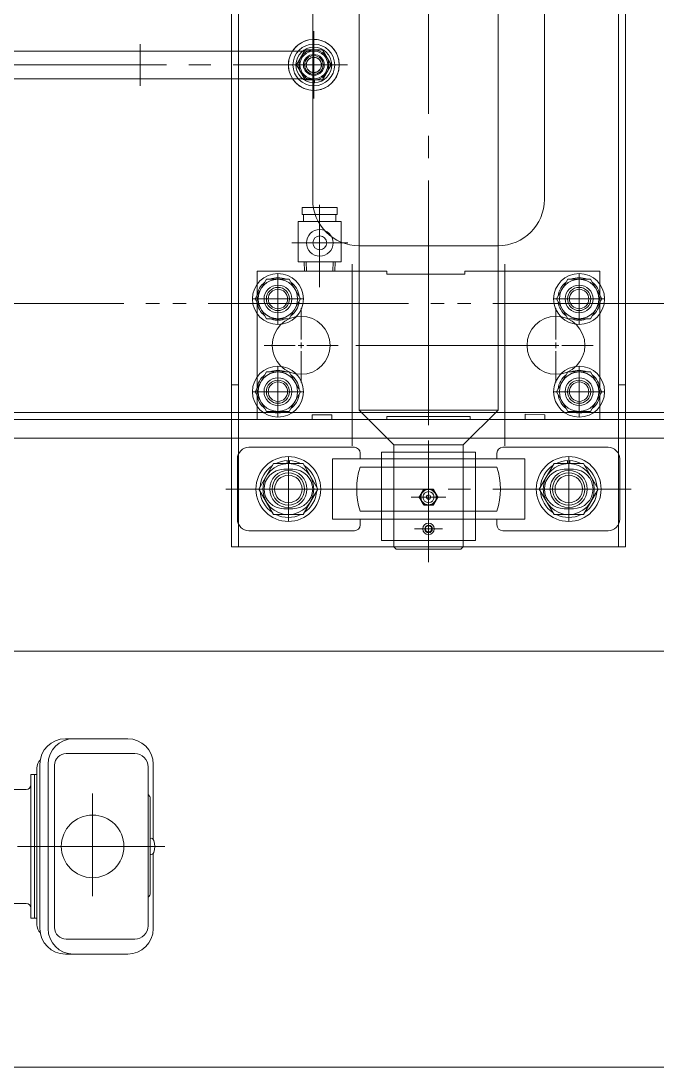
# Model space of a CAD drawing. Units: millimetres at full size. Extents: x -32787 to 32787, y -11878 to 14562.
# Drawn here: x -12813.8 to -12539.3, y 8694.9 to 9146.3 of the extents above; entities that cross this region are included whole.
import ezdxf

# ---------------------------------------------------------------- set-up
doc = ezdxf.new("R2010")
doc.units = ezdxf.units.MM
doc.header["$LTSCALE"] = 9.6
doc.linetypes.add('CHAIN2', pattern=[12, 9, -1, 1, -1])
doc.linetypes.add('DOUBLE_CHAIN2', pattern=[12.8, 9, -1, 0.6, -0.6, 0.6, -1])
for name, color, linetype, lineweight in [('0-7_01_外形線', 134, 'Continuous', 9), ('0-8_04_中心線', 4, 'CHAIN2', 9), ('0-9_03_かくれ線', 5, 'Continuous', 9), ('0-A_06_PHANTOM', 2, 'DOUBLE_CHAIN2', 9), ('0-F_Defpoints', 134, 'Continuous', 9)]:
    doc.layers.add(name, color=color, linetype=linetype, lineweight=lineweight)

# ---------------------------------------------------------------- blocks, each defined once
blk = doc.blocks.new('U4859')
at = {"layer": '0-8_04_中心線'}
for p, q in [((0, 2.5), (0, 16)), ((-16, 0), (-2.5, 0)), ((2.5, 0), (16, 0)), ((0, -16), (0, -2.5))]:
    blk.add_line(p, q, dxfattribs=at)
at = {"layer": '0-8_04_中心線', "linetype": 'Continuous'}
for p, q in [((-1.25, 0), (1.25, 0)), ((0, -1.25), (0, 1.25))]:
    blk.add_line(p, q, dxfattribs=at)
blk = doc.blocks.new('U4860')
at = {"layer": '0-8_04_中心線'}
for p, q in [((0, 2.5), (0, 16)), ((-16, 0), (-2.5, 0)), ((2.5, 0), (16, 0)), ((0, -16), (0, -2.5))]:
    blk.add_line(p, q, dxfattribs=at)
at = {"layer": '0-8_04_中心線', "linetype": 'Continuous'}
for p, q in [((-1.25, 0), (1.25, 0)), ((0, -1.25), (0, 1.25))]:
    blk.add_line(p, q, dxfattribs=at)
blk = doc.blocks.new('U5200')
at = {"layer": '0-8_04_中心線'}
for p, q in [((0, 0.9), (0, 8)), ((-8, 0), (-0.9, 0)), ((0.9, 0), (8, 0)), ((0, -8), (0, -0.9))]:
    blk.add_line(p, q, dxfattribs=at)
at = {"layer": '0-8_04_中心線', "linetype": 'Continuous'}
for p, q in [((-0.45, 0), (0.45, 0)), ((0, -0.45), (0, 0.45))]:
    blk.add_line(p, q, dxfattribs=at)
blk = doc.blocks.new('U5208')
at = {"layer": '0-8_04_中心線'}
for p, q in [((0, 2.2), (0, 14.5)), ((-14.5, 0), (-2.2, 0)), ((2.2, 0), (14.5, 0)), ((0, -14.5), (0, -2.2))]:
    blk.add_line(p, q, dxfattribs=at)
at = {"layer": '0-8_04_中心線', "linetype": 'Continuous'}
for p, q in [((-1.1, 0), (1.1, 0)), ((0, -1.1), (0, 1.1))]:
    blk.add_line(p, q, dxfattribs=at)
blk = doc.blocks.new('U5210')
at = {"layer": '0-8_04_中心線'}
for p, q in [((0, 1.2), (0, 9.5)), ((-9.5, 0), (-1.2, 0)), ((1.2, 0), (9.5, 0)), ((0, -9.5), (0, -1.2))]:
    blk.add_line(p, q, dxfattribs=at)
at = {"layer": '0-8_04_中心線', "linetype": 'Continuous'}
for p, q in [((-0.6, 0), (0.6, 0)), ((0, -0.6), (0, 0.6))]:
    blk.add_line(p, q, dxfattribs=at)
blk = doc.blocks.new('U5212')
at = {"layer": '0-8_04_中心線'}
for p, q in [((0, 2.2), (0, 14.5)), ((-14.5, 0), (-2.2, 0)), ((2.2, 0), (14.5, 0)), ((0, -14.5), (0, -2.2))]:
    blk.add_line(p, q, dxfattribs=at)
at = {"layer": '0-8_04_中心線', "linetype": 'Continuous'}
for p, q in [((-1.1, 0), (1.1, 0)), ((0, -1.1), (0, 1.1))]:
    blk.add_line(p, q, dxfattribs=at)

msp = doc.modelspace()

# ---------------------------------------------------------------- linework, layer by layer
at = {"layer": '0-7_01_外形線'}
for p, q in [((-12837.419, 9133.284), (-12687.419, 9133.284)), ((-12837.419, 9121.284), (-12687.419, 9121.284)), ((-12722.919, 8974.284), (-12722.919, 8977.284)), ((-12719.919, 8974.284), (-12719.919, 8977.284)), ((-12711.919, 8977.284), (-12711.919, 8974.284)), ((-12555.919, 8974.284), (-12555.919, 8977.284)), ((-12552.919, 8974.284), (-12552.919, 8977.284)), ((-13137.919, 8966.284), (-12203.919, 8966.284)), ((-12794.613, 8836.534), (-12767.745, 8836.534)), ((-12764.719, 8830.134), (-12794.295, 8830.134)), ((-12805.613, 8825.534), (-12805.613, 8754.634)), ((-12802.142, 8825.534), (-12802.142, 8754.634)), ((-12799.295, 8825.134), (-12799.295, 8755.034)), ((-12756.745, 8825.534), (-12756.745, 8793.141)), ((-12809.519, 8821.084), (-12809.519, 8790.084)), ((-12807.919, 8821.084), (-12809.519, 8821.084)), ((-12809.519, 8821.084), (-12809.519, 8790.084)), ((-12807.919, 8821.084), (-12809.519, 8821.084)), ((-12807.919, 8821.084), (-12806.919, 8821.084)), ((-12807.919, 8821.084), (-12806.919, 8821.084)), ((-12807.919, 8790.084), (-12807.919, 8821.084)), ((-12806.919, 8823.884), (-12806.919, 8756.284)), ((-12758.919, 8824.334), (-12758.919, 8755.834)), ((-12811.519, 8814.684), (-12819.935, 8814.676)), ((-12758.119, 8811.134), (-12758.119, 8769.433)), ((-12809.519, 8759.084), (-12809.519, 8790.084)), ((-12809.519, 8759.084), (-12809.519, 8790.084)), ((-12807.919, 8790.084), (-12807.919, 8759.084)), ((-12756.745, 8787.026), (-12756.745, 8754.634)), ((-12811.519, 8765.484), (-12819.719, 8765.484)), ((-12807.919, 8759.084), (-12809.519, 8759.084)), ((-12807.919, 8759.084), (-12809.519, 8759.084)), ((-12807.919, 8759.084), (-12806.919, 8759.084)), ((-12764.719, 8750.034), (-12794.295, 8750.034)), ((-12794.613, 8743.634), (-12767.745, 8743.634))]:
    msp.add_line(p, q, dxfattribs=at)
for points in [[(-13127.419, 8984.284), (-13127.419, 8982.284), (-13122.419, 8977.284), (-12394.419, 8977.284), (-12389.419, 8982.284), (-12389.419, 8984.284)], [(-12563.919, 8977.284), (-12563.919, 8974.284), (-12587.669, 8974.284), (-12587.669, 8976.284), (-12596.169, 8976.534), (-12596.169, 8974.284), (-12619.919, 8974.284), (-12619.919, 8975.584), (-12655.919, 8975.584), (-12655.919, 8974.284), (-12679.669, 8974.284), (-12679.669, 8976.284), (-12688.169, 8976.284), (-12688.169, 8974.284), (-12711.919, 8974.284)], [(-12807.919, 8821.084), (-12807.919, 8759.084), (-12806.919, 8759.084)]]:
    msp.add_lwpolyline(points, dxfattribs=at)
msp.add_lwpolyline([(-13137.919, 8974.284), (-12203.919, 8974.284), (-12203.919, 8874.284), (-13135.919, 8874.284), (-13137.919, 8876.284)], close=True, dxfattribs=at)
msp.add_circle((-12782.919, 8790.084), 13.5, dxfattribs=at)
for centre, radius, start, end in [((-12687.419, 9127.284), 11, 213.05573, 146.94427), ((-12687.419, 9127.284), 6, 270, 90), ((-12794.613, 8825.534), 11, 90, 180), ((-12791.142, 8825.534), 11, 90, 180), ((-12767.745, 8825.534), 11, 0, 90), ((-12794.295, 8825.134), 5, 90, 180), ((-12764.719, 8824.334), 5.8, 0, 90), ((-12801.919, 8823.884), 5, 134.92596, 180), ((-12811.519, 8816.684), 2, 270, 0), ((-12757.919, 8812.734), 1, 180, 233.1301), ((-12759.119, 8811.134), 1, 0, 53.1301), ((-12757.722, 8792.284), 1.3, 16.60153, 107.75945), ((-12765.101, 8790.084), 9, 343.39845, 16.60153), ((-12757.722, 8787.884), 1.3, 252.24055, 343.39845), ((-12757.919, 8767.833), 1, 126.8699, 180), ((-12759.119, 8769.433), 1, 306.8699, 0), ((-12811.519, 8763.484), 2, 0, 90), ((-12801.919, 8756.284), 5, 180, 225.07404), ((-12794.613, 8754.634), 11, 180, 270), ((-12791.142, 8754.634), 11, 180, 270), ((-12794.295, 8755.034), 5, 180, 270), ((-12767.745, 8754.634), 11, 270, 0), ((-12764.719, 8755.834), 5.8, 270, 0)]:
    msp.add_arc(centre, radius, start, end, dxfattribs=at)
at = {"layer": '0-8_04_中心線'}
for p, q in [((-12637.919, 11035.822), (-12637.919, 8912.745)), ((-12637.919, 11035.822), (-12637.919, 8912.745)), ((-12637.919, 11035.822), (-12637.919, 8912.745)), ((-12762.419, 9136.284), (-12762.419, 9118.284)), ((-12837.419, 9127.284), (-12687.419, 9127.284)), ((-12837.419, 9127.284), (-12687.419, 9127.284)), ((-12684.919, 9031.369), (-12684.919, 9066.964)), ((-12672.754, 9050.484), (-12696.987, 9050.484)), ((-12670.919, 8971.885), (-12670.919, 9041.277)), ((-12637.919, 8974.284), (-12637.919, 9038.284)), ((-12604.919, 8971.885), (-12604.919, 9041.277)), ((-12582.919, 9006.284), (-12692.919, 9006.284)), ((-12702.919, 8997.284), (-12702.919, 8975.284)), ((-12572.919, 8997.284), (-12572.919, 8975.284)), ((-12691.919, 8986.284), (-12713.919, 8986.284)), ((-12561.919, 8986.284), (-12583.919, 8986.284)), ((-12670.919, 8977.673), (-12670.919, 8962.894)), ((-12604.919, 8977.673), (-12604.919, 8962.894)), ((-12637.919, 8917.084), (-12637.919, 8965.184)), ((-12698.419, 8930.284), (-12698.419, 8958.284)), ((-12698.419, 8957.784), (-12698.419, 8930.784)), ((-12577.419, 8930.284), (-12577.419, 8958.284)), ((-12577.419, 8957.784), (-12577.419, 8930.784)), ((-12725.419, 8944.284), (-12550.419, 8944.284)), ((-12684.419, 8944.284), (-12712.419, 8944.284)), ((-12563.419, 8944.284), (-12591.419, 8944.284)), ((-12630.413, 8940.784), (-12645.424, 8940.784)), ((-12631.919, 8927.084), (-12643.919, 8927.084)), ((-12782.919, 8812.907), (-12782.919, 8768.62)), ((-13026.483, 8790.084), (-12755.055, 8790.084)), ((-12813.752, 8790.084), (-12751.69, 8790.084))]:
    msp.add_line(p, q, dxfattribs=at)
at = {"layer": '0-9_03_かくれ線'}
for p, q in [((-12722.919, 10971.284), (-12722.919, 8977.284)), ((-12719.919, 10971.284), (-12719.919, 8977.284)), ((-12555.919, 10971.284), (-12555.919, 8977.284)), ((-12552.919, 10971.284), (-12552.919, 8977.284)), ((-12667.919, 9549.284), (-12667.919, 9049.284)), ((-12607.919, 9549.284), (-12607.919, 9049.284)), ((-12687.919, 9529.284), (-12687.919, 9069.284)), ((-12587.919, 9069.284), (-12587.919, 9529.284)), ((-12687.719, 9120.784), (-12687.719, 9119.59)), ((-12687.119, 9120.784), (-12687.119, 9119.59)), ((-12691.919, 9059.684), (-12691.919, 9062.805)), ((-12677.919, 9059.684), (-12677.919, 9062.805)), ((-12667.919, 9049.284), (-12607.919, 9049.284)), ((-12667.919, 8978.284), (-12667.919, 9049.284)), ((-12607.919, 9049.284), (-12607.919, 8978.284)), ((-12691.622, 9042.284), (-12691.497, 9038.284)), ((-12690.766, 9042.284), (-12690.641, 9038.284)), ((-12679.072, 9042.284), (-12679.197, 9038.284)), ((-12678.216, 9042.284), (-12678.341, 9038.284)), ((-12702.919, 9037.284), (-12702.919, 9015.284)), ((-12572.919, 9037.284), (-12572.919, 9015.284)), ((-12563.919, 8977.284), (-12563.919, 9038.284)), ((-12693.104, 9026.284), (-12698.011, 9034.784)), ((-12563.104, 9026.284), (-12568.011, 9034.784)), ((-12691.919, 9026.284), (-12713.919, 9026.284)), ((-12712.734, 9026.284), (-12707.826, 9017.784)), ((-12698.011, 9017.784), (-12693.104, 9026.284)), ((-12561.919, 9026.284), (-12583.919, 9026.284)), ((-12582.734, 9026.284), (-12577.826, 9017.784)), ((-12568.011, 9017.784), (-12563.104, 9026.284)), ((-12707.826, 9017.784), (-12698.011, 9017.784)), ((-12703.294, 9017.784), (-12703.294, 9017.091)), ((-12702.544, 9017.784), (-12702.544, 9017.091)), ((-12577.826, 9017.784), (-12568.011, 9017.784)), ((-12573.294, 9017.784), (-12573.294, 9017.091)), ((-12572.544, 9017.784), (-12572.544, 9017.091)), ((-12693.104, 8986.284), (-12698.011, 8994.784)), ((-12563.104, 8986.284), (-12568.011, 8994.784)), ((-12722.919, 8989.284), (-12719.919, 8989.284)), ((-12555.919, 8989.284), (-12552.919, 8989.284)), ((-12712.734, 8986.284), (-12707.826, 8977.784)), ((-12698.011, 8977.784), (-12693.104, 8986.284)), ((-12582.734, 8986.284), (-12577.826, 8977.784)), ((-12568.011, 8977.784), (-12563.104, 8986.284)), ((-12719.919, 8974.284), (-12719.919, 8919.284)), ((-12707.826, 8977.784), (-12698.011, 8977.784)), ((-12703.294, 8977.784), (-12703.294, 8977.091)), ((-12702.544, 8977.784), (-12702.544, 8977.091)), ((-12667.919, 8978.284), (-12607.919, 8978.284)), ((-12577.826, 8977.784), (-12568.011, 8977.784)), ((-12573.294, 8977.784), (-12573.294, 8977.091)), ((-12572.544, 8977.784), (-12572.544, 8977.091)), ((-12555.919, 8974.284), (-12555.919, 8919.284)), ((-12715.419, 8962.284), (-12669.919, 8962.284)), ((-12605.919, 8962.284), (-12560.419, 8962.284)), ((-12720.419, 8931.284), (-12720.419, 8957.284)), ((-12698.944, 8955.284), (-12698.944, 8956.522)), ((-12697.894, 8955.284), (-12697.894, 8956.522)), ((-12679.419, 8931.284), (-12679.419, 8957.284)), ((-12677.984, 8957.284), (-12679.419, 8957.284)), ((-12677.984, 8957.284), (-12597.853, 8957.284)), ((-12667.419, 8959.784), (-12667.419, 8957.284)), ((-12658.169, 8960.184), (-12617.669, 8960.184)), ((-12658.169, 8922.084), (-12658.169, 8960.184)), ((-12652.919, 8922.084), (-12652.919, 8960.184)), ((-12622.919, 8922.084), (-12622.919, 8960.184)), ((-12617.669, 8922.084), (-12617.669, 8960.184)), ((-12608.419, 8957.284), (-12608.419, 8959.784)), ((-12596.419, 8957.284), (-12597.853, 8957.284)), ((-12596.419, 8957.284), (-12596.419, 8931.284)), ((-12577.944, 8955.284), (-12577.944, 8956.522)), ((-12576.894, 8955.284), (-12576.894, 8956.522)), ((-12555.419, 8957.284), (-12555.419, 8931.284)), ((-12711.121, 8944.284), (-12704.77, 8955.284)), ((-12704.77, 8955.284), (-12692.068, 8955.284)), ((-12696.419, 8952.784), (-12700.419, 8952.784)), ((-12692.068, 8955.284), (-12685.717, 8944.284)), ((-12608.41, 8953.784), (-12667.427, 8953.784)), ((-12590.121, 8944.284), (-12583.77, 8955.284)), ((-12583.77, 8955.284), (-12571.068, 8955.284)), ((-12575.419, 8952.784), (-12579.419, 8952.784)), ((-12571.068, 8955.284), (-12564.717, 8944.284)), ((-12704.77, 8933.284), (-12711.121, 8944.284)), ((-12685.717, 8944.284), (-12692.068, 8933.284)), ((-12583.77, 8933.284), (-12590.121, 8944.284)), ((-12564.717, 8944.284), (-12571.068, 8933.284)), ((-12700.419, 8935.784), (-12696.419, 8935.784)), ((-12608.41, 8934.784), (-12667.427, 8934.784)), ((-12579.419, 8935.784), (-12575.419, 8935.784)), ((-12692.068, 8933.284), (-12704.77, 8933.284)), ((-12679.419, 8931.284), (-12677.984, 8931.284)), ((-12597.853, 8931.284), (-12677.984, 8931.284)), ((-12667.419, 8931.284), (-12667.419, 8928.784)), ((-12608.419, 8928.784), (-12608.419, 8931.284)), ((-12597.853, 8931.284), (-12596.419, 8931.284)), ((-12571.068, 8933.284), (-12583.77, 8933.284)), ((-12669.919, 8926.284), (-12715.419, 8926.284)), ((-12637.919, 8928.527), (-12639.169, 8927.805)), ((-12639.169, 8927.805), (-12639.169, 8926.362)), ((-12639.169, 8926.362), (-12637.919, 8925.64)), ((-12636.669, 8927.805), (-12637.919, 8928.527)), ((-12637.919, 8925.64), (-12636.669, 8926.362)), ((-12636.669, 8926.362), (-12636.669, 8927.805)), ((-12560.419, 8926.284), (-12605.919, 8926.284)), ((-12658.169, 8922.084), (-12617.669, 8922.084))]:
    msp.add_line(p, q, dxfattribs=at)
for points in [[(-12691.172, 9133.784), (-12694.924, 9127.284), (-12691.172, 9120.784), (-12683.666, 9120.784), (-12679.913, 9127.284), (-12683.666, 9133.784)], [(-12677.419, 9065.805), (-12692.419, 9065.805), (-12692.419, 9062.805), (-12677.419, 9062.805)], [(-12675.669, 9059.684), (-12694.164, 9059.684), (-12694.164, 9042.284), (-12675.669, 9042.284)]]:
    msp.add_lwpolyline(points, close=True, dxfattribs=at)
for points in [[(-12711.919, 8977.284), (-12711.919, 9038.284), (-12655.919, 9038.284), (-12655.919, 9036.984), (-12622.219, 9036.984), (-12622.219, 9038.284), (-12563.919, 9038.284)], [(-12698.011, 9034.784), (-12707.826, 9034.784), (-12712.734, 9026.284)], [(-12568.011, 9034.784), (-12577.826, 9034.784), (-12582.734, 9026.284)], [(-12698.011, 8994.784), (-12707.826, 8994.784), (-12712.734, 8986.284)], [(-12568.011, 8994.784), (-12577.826, 8994.784), (-12582.734, 8986.284)], [(-12722.919, 8974.284), (-12722.919, 8919.284), (-12552.919, 8919.284), (-12552.919, 8974.284)], [(-12667.919, 8978.284), (-12652.919, 8963.284), (-12622.919, 8963.284), (-12607.919, 8978.284)], [(-12622.919, 8963.284), (-12622.919, 8919.284), (-12623.919, 8918.284), (-12651.919, 8918.284), (-12652.919, 8919.284), (-12652.919, 8963.284)], [(-12639.94, 8944.284), (-12640.007, 8944.167), (-12640.073, 8944.052), (-12640.139, 8943.939), (-12640.203, 8943.827), (-12640.267, 8943.716), (-12640.33, 8943.607), (-12640.393, 8943.498), (-12640.455, 8943.391), (-12640.517, 8943.283), (-12640.579, 8943.177), (-12640.64, 8943.07), (-12640.702, 8942.963), (-12640.764, 8942.857), (-12640.825, 8942.75), (-12640.887, 8942.642), (-12640.95, 8942.534), (-12641.013, 8942.425), (-12641.075, 8942.318), (-12641.137, 8942.211), (-12641.198, 8942.104), (-12641.26, 8941.997), (-12641.321, 8941.891), (-12641.383, 8941.784), (-12641.445, 8941.677), (-12641.507, 8941.569), (-12641.57, 8941.461), (-12641.633, 8941.351), (-12641.697, 8941.241), (-12641.761, 8941.129), (-12641.827, 8941.015), (-12641.893, 8940.901), (-12641.96, 8940.784)], [(-12635.898, 8944.284), (-12636.033, 8944.284), (-12636.166, 8944.284), (-12636.297, 8944.284), (-12636.426, 8944.284), (-12636.553, 8944.284), (-12636.68, 8944.284), (-12636.805, 8944.284), (-12636.93, 8944.284), (-12637.053, 8944.284), (-12637.177, 8944.284), (-12637.3, 8944.284), (-12637.423, 8944.284), (-12637.546, 8944.284), (-12637.67, 8944.284), (-12637.794, 8944.284), (-12637.919, 8944.284), (-12638.044, 8944.284), (-12638.168, 8944.284), (-12638.292, 8944.284), (-12638.415, 8944.284), (-12638.538, 8944.284), (-12638.661, 8944.284), (-12638.785, 8944.284), (-12638.908, 8944.284), (-12639.033, 8944.284), (-12639.158, 8944.284), (-12639.284, 8944.284), (-12639.412, 8944.284), (-12639.541, 8944.284), (-12639.672, 8944.284), (-12639.805, 8944.284), (-12639.94, 8944.284)], [(-12634.763, 8942.318), (-12634.825, 8942.425), (-12634.888, 8942.534), (-12634.95, 8942.642), (-12635.013, 8942.75), (-12635.074, 8942.857), (-12635.136, 8942.963), (-12635.197, 8943.07), (-12635.259, 8943.177), (-12635.321, 8943.283), (-12635.383, 8943.391), (-12635.445, 8943.498), (-12635.507, 8943.607), (-12635.571, 8943.716), (-12635.634, 8943.827), (-12635.699, 8943.939), (-12635.764, 8944.052), (-12635.831, 8944.167), (-12635.898, 8944.284)], [(-12641.96, 8940.784), (-12641.893, 8940.667), (-12641.827, 8940.552), (-12641.761, 8940.439), (-12641.697, 8940.327), (-12641.633, 8940.216), (-12641.57, 8940.107), (-12641.507, 8939.998), (-12641.445, 8939.891), (-12641.383, 8939.783), (-12641.321, 8939.677), (-12641.26, 8939.57), (-12641.198, 8939.463), (-12641.137, 8939.357), (-12641.075, 8939.25), (-12641.013, 8939.142), (-12640.95, 8939.034), (-12640.887, 8938.925), (-12640.825, 8938.818), (-12640.764, 8938.711), (-12640.702, 8938.604), (-12640.64, 8938.497), (-12640.579, 8938.391), (-12640.517, 8938.284), (-12640.455, 8938.177), (-12640.393, 8938.069), (-12640.33, 8937.961), (-12640.267, 8937.851), (-12640.203, 8937.741), (-12640.139, 8937.629), (-12640.073, 8937.515), (-12640.007, 8937.401), (-12639.94, 8937.284)], [(-12639.94, 8937.284), (-12639.805, 8937.284), (-12639.672, 8937.284), (-12639.541, 8937.284), (-12639.412, 8937.284), (-12639.284, 8937.284), (-12639.158, 8937.284), (-12639.033, 8937.284), (-12638.908, 8937.284), (-12638.785, 8937.284), (-12638.661, 8937.284), (-12638.538, 8937.284), (-12638.415, 8937.284), (-12638.292, 8937.284), (-12638.168, 8937.284), (-12638.044, 8937.284), (-12637.919, 8937.284), (-12637.794, 8937.284), (-12637.67, 8937.284), (-12637.546, 8937.284), (-12637.423, 8937.284), (-12637.3, 8937.284), (-12637.177, 8937.284), (-12637.053, 8937.284), (-12636.93, 8937.284), (-12636.805, 8937.284), (-12636.68, 8937.284), (-12636.553, 8937.284), (-12636.426, 8937.284), (-12636.297, 8937.284), (-12636.166, 8937.284), (-12636.033, 8937.284), (-12635.898, 8937.284), (-12635.831, 8937.401), (-12635.764, 8937.515), (-12635.699, 8937.629), (-12635.634, 8937.741), (-12635.571, 8937.851), (-12635.507, 8937.961), (-12635.445, 8938.069)], [(-12635.445, 8938.069), (-12635.383, 8938.177), (-12635.321, 8938.284), (-12635.259, 8938.391), (-12635.197, 8938.497), (-12635.136, 8938.604), (-12635.074, 8938.711), (-12635.013, 8938.818), (-12634.95, 8938.925), (-12634.888, 8939.034), (-12634.825, 8939.142), (-12634.763, 8939.25), (-12634.701, 8939.357), (-12634.64, 8939.463), (-12634.578, 8939.57), (-12634.517, 8939.677), (-12634.455, 8939.783), (-12634.393, 8939.891), (-12634.331, 8939.998), (-12634.268, 8940.107), (-12634.205, 8940.216), (-12634.141, 8940.327), (-12634.077, 8940.439), (-12634.011, 8940.552), (-12633.945, 8940.667), (-12633.877, 8940.784), (-12633.945, 8940.901), (-12634.011, 8941.015), (-12634.077, 8941.129), (-12634.141, 8941.241), (-12634.205, 8941.351), (-12634.268, 8941.461), (-12634.331, 8941.569), (-12634.393, 8941.677), (-12634.455, 8941.784), (-12634.517, 8941.891), (-12634.578, 8941.997), (-12634.64, 8942.104), (-12634.701, 8942.211), (-12634.763, 8942.318)]]:
    msp.add_lwpolyline(points, dxfattribs=at)
for centre, radius in [((-12687.419, 9127.284), 11), ((-12687.419, 9127.284), 9), ((-12687.419, 9127.284), 6.5), ((-12687.419, 9127.284), 4.5), ((-12687.419, 9127.284), 4), ((-12687.419, 9127.284), 4), ((-12687.419, 9127.284), 3.324), ((-12687.419, 9127.284), 3.25), ((-12684.871, 9050.484), 5.75), ((-12684.871, 9050.484), 3), ((-12702.919, 9026.284), 11), ((-12572.919, 9026.284), 11), ((-12702.919, 9026.284), 8.5), ((-12572.919, 9026.284), 8.5), ((-12702.919, 9026.284), 6), ((-12702.919, 9026.284), 5), ((-12702.919, 9026.284), 4.188), ((-12572.919, 9026.284), 6), ((-12572.919, 9026.284), 5), ((-12572.919, 9026.284), 4.188), ((-12692.919, 9006.284), 12.5), ((-12582.919, 9006.284), 12.5), ((-12702.919, 8986.284), 11), ((-12572.919, 8986.284), 11), ((-12702.919, 8986.284), 8.5), ((-12702.919, 8986.284), 6), ((-12572.919, 8986.284), 8.5), ((-12572.919, 8986.284), 6), ((-12702.919, 8986.284), 5), ((-12702.919, 8986.284), 4.188), ((-12572.919, 8986.284), 5), ((-12572.919, 8986.284), 4.188), ((-12698.419, 8944.284), 14), ((-12577.419, 8944.284), 14), ((-12698.419, 8944.284), 11), ((-12698.419, 8944.284), 8), ((-12577.419, 8944.284), 11), ((-12577.419, 8944.284), 8), ((-12698.419, 8944.284), 7), ((-12698.419, 8944.284), 5.918), ((-12577.419, 8944.284), 7), ((-12577.419, 8944.284), 5.918), ((-12637.919, 8940.784), 3.3), ((-12637.919, 8940.784), 2.4), ((-12637.919, 8940.784), 0.929), ((-12637.919, 8927.084), 2.5), ((-12637.919, 8927.084), 1.634)]:
    msp.add_circle(centre, radius, dxfattribs=at)
for centre, radius, start, end in [((-12687.419, 9127.284), 11, 146.94427, 213.05573), ((-12687.419, 9127.284), 7.7, 272.23287, 267.76713), ((-12687.419, 9127.284), 6, 90, 270), ((-12667.919, 9069.284), 20, 180, 270), ((-12607.919, 9069.284), 20, 270, 0), ((-12702.919, 9026.284), 9.2, 127.50502, 172.49498), ((-12702.919, 9026.284), 9.2, 67.50502, 112.49498), ((-12702.919, 9026.284), 9.2, 7.50502, 52.49498), ((-12572.919, 9026.284), 9.2, 127.50502, 172.49498), ((-12572.919, 9026.284), 9.2, 67.50502, 112.49498), ((-12572.919, 9026.284), 9.2, 7.50502, 52.49498), ((-12702.919, 9026.284), 9.2, 187.50502, 232.49498), ((-12702.919, 9026.284), 9.2, 307.50502, 352.49498), ((-12572.919, 9026.284), 9.2, 187.50502, 232.49498), ((-12572.919, 9026.284), 9.2, 307.50502, 352.49498), ((-12702.919, 9026.284), 9.2, 247.50502, 267.66393), ((-12702.919, 9026.284), 9.2, 272.33607, 292.49498), ((-12572.919, 9026.284), 9.2, 247.50502, 267.66393), ((-12572.919, 9026.284), 9.2, 272.33607, 292.49498), ((-12702.919, 8986.284), 9.2, 127.50502, 172.49498), ((-12702.919, 8986.284), 9.2, 67.50502, 112.49498), ((-12702.919, 8986.284), 9.2, 7.50502, 52.49498), ((-12572.919, 8986.284), 9.2, 127.50502, 172.49498), ((-12572.919, 8986.284), 9.2, 67.50502, 112.49498), ((-12572.919, 8986.284), 9.2, 7.50502, 52.49498), ((-12702.919, 8986.284), 9.2, 187.50502, 232.49498), ((-12702.919, 8986.284), 9.2, 307.50502, 352.49498), ((-12572.919, 8986.284), 9.2, 187.50502, 232.49498), ((-12572.919, 8986.284), 9.2, 307.50502, 352.49498), ((-12702.919, 8986.284), 9.2, 247.50502, 267.66393), ((-12702.919, 8986.284), 9.2, 272.33607, 292.49498), ((-12572.919, 8986.284), 9.2, 247.50502, 267.66393), ((-12572.919, 8986.284), 9.2, 272.33607, 292.49498), ((-12715.419, 8957.284), 5, 90, 180), ((-12669.919, 8959.784), 2.5, 0, 90), ((-12605.919, 8959.784), 2.5, 90, 180), ((-12560.419, 8957.284), 5, 0, 90), ((-12698.419, 8944.284), 12.25, 92.45629, 116.10891), ((-12698.419, 8944.284), 12.25, 63.89109, 87.54371), ((-12577.419, 8944.284), 12.25, 92.45629, 116.10891), ((-12577.419, 8944.284), 12.25, 63.89109, 87.54371), ((-12698.419, 8944.284), 12.25, 123.89109, 176.10891), ((-12700.419, 8944.284), 8.5, 90, 270), ((-12696.419, 8944.284), 8.5, 270, 90), ((-12698.419, 8944.284), 12.25, 3.89109, 56.10891), ((-12637.919, 8944.284), 31, 162.15448, 197.84552), ((-12637.919, 8944.284), 31, 342.15448, 17.84552), ((-12577.419, 8944.284), 12.25, 123.89109, 176.10891), ((-12579.419, 8944.284), 8.5, 90, 270), ((-12575.419, 8944.284), 8.5, 270, 90), ((-12577.419, 8944.284), 12.25, 3.89109, 56.10891), ((-12698.419, 8944.284), 12.25, 183.89109, 236.10891), ((-12698.419, 8944.284), 12.25, 303.89109, 356.10891), ((-12637.919, 8940.784), 3.5, 150, 210), ((-12637.919, 8940.784), 3.5, 90, 150), ((-12637.919, 8940.784), 3.5, 30, 90), ((-12637.919, 8940.784), 3.5, 330, 30), ((-12577.419, 8944.284), 12.25, 183.89109, 236.10891), ((-12577.419, 8944.284), 12.25, 303.89109, 356.10891), ((-12637.919, 8940.784), 3.5, 210, 270), ((-12637.919, 8940.784), 3.5, 270, 330), ((-12715.419, 8931.284), 5, 180, 270), ((-12698.419, 8944.284), 12.25, 243.89109, 296.10891), ((-12577.419, 8944.284), 12.25, 243.89109, 296.10891), ((-12560.419, 8931.284), 5, 270, 0), ((-12669.919, 8928.784), 2.5, 270, 0), ((-12605.919, 8928.784), 2.5, 180, 270)]:
    msp.add_arc(centre, radius, start, end, dxfattribs=at)
at = {"layer": '0-A_06_PHANTOM', "color": 5}
msp.add_lwpolyline([(-13015.419, 9024.284), (-13015.419, 10924.284), (-12400.819, 10924.284), (-12400.819, 9024.284)], close=True, dxfattribs=at)
at = {"layer": '0-F_Defpoints'}
msp.add_lwpolyline([(-13935.445, 11145.374), (-12093.235, 11145.374), (-12093.235, 8694.858), (-13935.445, 8694.858)], close=True, dxfattribs=at)

# ---------------------------------------------------------------- block references
at = {"layer": '0-8_04_中心線'}
for name in ['U5208', 'U5212', 'U5210']:
    msp.add_blockref(name, (-12687.419, 9127.284), dxfattribs=at)
at = {"layer": '0-8_04_中心線', "rotation": 180}
for name, p in [('U5200', (-12687.419, 9127.284)), ('U4860', (-12692.919, 9006.284)), ('U4859', (-12582.919, 9006.284))]:
    msp.add_blockref(name, p, dxfattribs=at)

doc.saveas('drawing.dxf')
